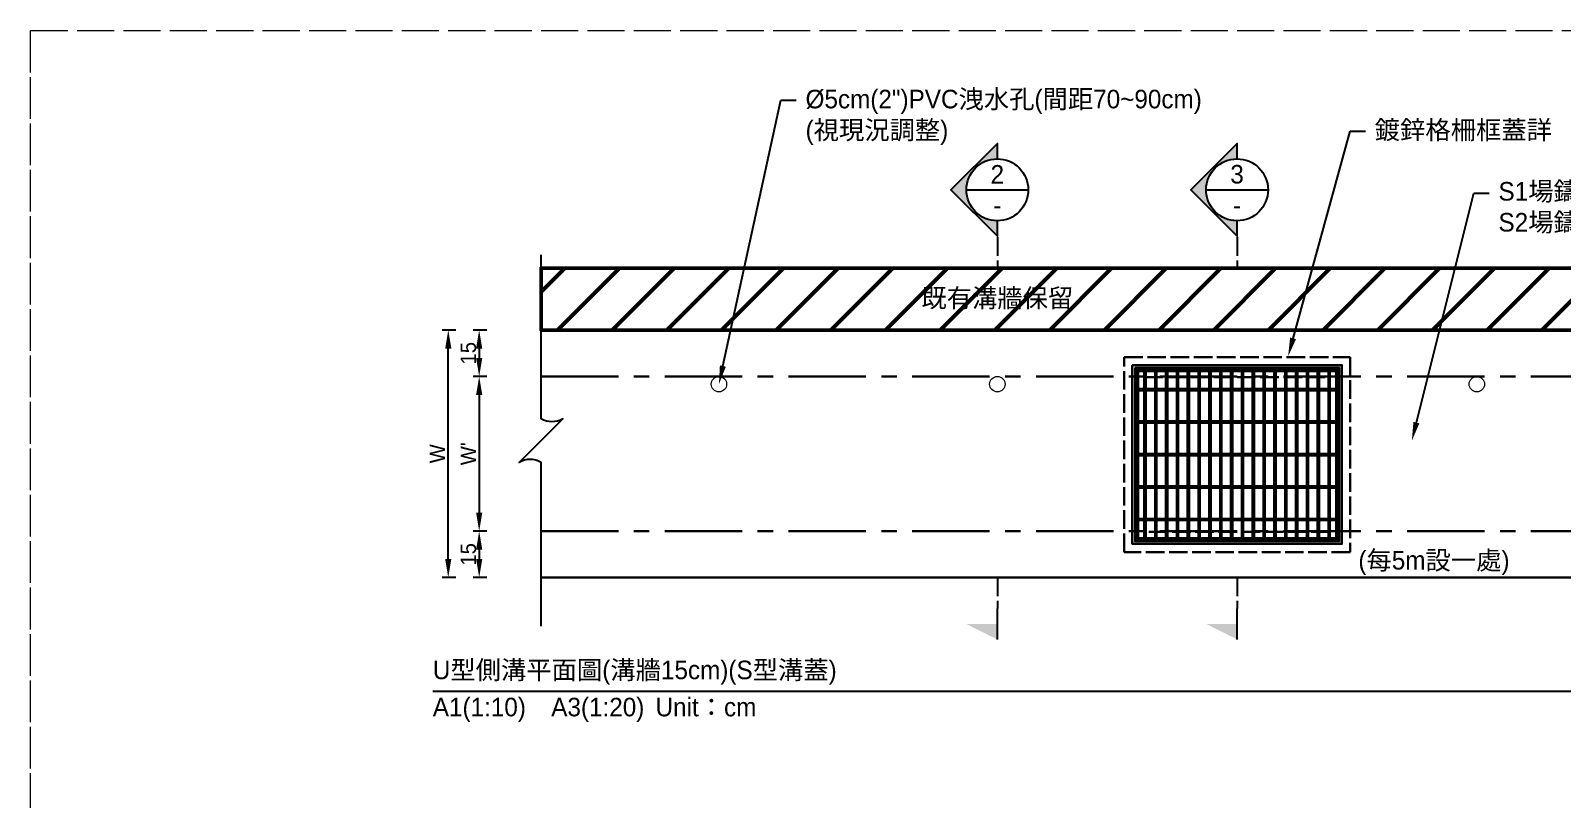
# Model space of a CAD drawing. Extents: x -8520 to 1950, y -2159 to 466.
# Drawn here: x -5580 to -5084.9, y -248.4 to 0 of the extents above; entities that cross this region are included whole.
import ezdxf
from ezdxf import colors
from ezdxf.entities.mleader import LeaderData, LeaderLine
from ezdxf.math import Vec2, Vec3

# ---------------------------------------------------------------- set-up
doc = ezdxf.new("R2010")
doc.units = 0
doc.header["$MEASUREMENT"] = 0
doc.linetypes.add('ACAD_ISO02W100', pattern=[15, 12, -3])
doc.linetypes.add('CENTERX2', pattern=[4, 2.5, -0.5, 0.5, -0.5])
for name, color, linetype, lineweight in [('一、3.基本-變更', 1, 'Continuous', 50), ('二、1.繪圖-既有設施', 8, 'Continuous', 20), ('二、2.繪圖-施作項目', 181, 'Continuous', 30), ('二、6.繪圖-其他施作項目', 35, 'Continuous', 30)]:
    doc.layers.add(name, color=color, linetype=linetype, lineweight=lineweight)
doc.layers.add('一、4.基本-隱藏', color=9, linetype='ACAD_ISO02W100', lineweight=20, plot=False)
doc.layers.add('三、3.文字-註解文字', color=2, linetype='Continuous')
doc.styles.add('次圖名(詳圖)', font='MS PGothic.ttf', dxfattribs={"height": 6})
doc.styles.add('註解文字(詳圖)', font='MS PGothic.ttf', dxfattribs={"height": 5})
doc.dimstyles.new('註解文字(詳圖)', dxfattribs={"dimtxt": 6, "dimasz": 6, "dimexe": 2, "dimexo": 5, "dimgap": 1, "dimtad": 2, "dimzin": 0, "dimdsep": 46, "dimtxsty": '註解文字(詳圖)', "dimcen": 0.1, "dimclrd": 256, "dimclre": 256, "dimclrt": 256, "dimadec": 0, "dimazin": 0, "dimtfac": 1, "dimtofl": 0, "dimtmove": 0, "dimatfit": 3, "dimfxlon": 1, "dimtolj": 1, "dimtzin": 0, "dimlwd": -1, "dimlwe": -1, "dimarcsym": 1})
pattern_1 = [(45, (-6510.3608, 71.6543), (-2.65165, 2.65165), []), (45, (-6509.477, 71.6543), (-2.65165, 2.65165), []), (45, (-6508.593, 71.6543), (-2.65165, 2.65165), []), (45, (-6507.709, 71.6543), (-2.65165, 2.65165), [])]

# ---------------------------------------------------------------- blocks, each defined once
blk = doc.blocks.new('*D188')
at = {"layer": 'Defpoints', "color": 0, "transparency": 16777216}
for p in [(-5415, -96.75), (-5435, -111.75), (-5415, -111.75)]:
    blk.add_point(p, dxfattribs=at)
at = {"layer": '三、3.文字-註解文字', "transparency": 16777216}
for p, q in [((-5432.5, -96.75), (-5437, -96.75)), ((-5435, -102.75), (-5435, -105.75)), ((-5432.5, -111.75), (-5437, -111.75))]:
    blk.add_line(p, q, dxfattribs=at)
for points in [[(-5436, -102.75), (-5434, -102.75), (-5435, -96.75)], [(-5436, -105.75), (-5434, -105.75), (-5435, -111.75)]]:
    blk.add_solid(points, dxfattribs=at)
at = {"layer": '三、3.文字-註解文字', "transparency": 16777216, "insert": (-5438.5, -104.25), "char_height": 5, "attachment_point": 5, "rotation": 90, "style": '註解文字(詳圖)'}
blk.add_mtext('\\A1;15', dxfattribs=at)
blk = doc.blocks.new('*D189')
at = {"layer": 'Defpoints', "color": 0, "transparency": 16777216}
for p in [(-5415, -111.75), (-5435, -161.75), (-5415, -161.75)]:
    blk.add_point(p, dxfattribs=at)
at = {"layer": '三、3.文字-註解文字', "transparency": 16777216}
for p, q in [((-5432.5, -111.75), (-5437, -111.75)), ((-5435, -117.75), (-5435, -155.75)), ((-5432.5, -161.75), (-5437, -161.75))]:
    blk.add_line(p, q, dxfattribs=at)
for points in [[(-5436, -117.75), (-5434, -117.75), (-5435, -111.75)], [(-5436, -155.75), (-5434, -155.75), (-5435, -161.75)]]:
    blk.add_solid(points, dxfattribs=at)
at = {"layer": '三、3.文字-註解文字', "transparency": 16777216, "insert": (-5438.5, -136.75), "char_height": 5, "attachment_point": 5, "rotation": 90, "style": '註解文字(詳圖)'}
blk.add_mtext("\\A1;W'", dxfattribs=at)
blk = doc.blocks.new('*D190')
at = {"layer": 'Defpoints', "color": 0, "transparency": 16777216}
for p in [(-5415, -161.75), (-5435, -176.75), (-5415, -176.75)]:
    blk.add_point(p, dxfattribs=at)
at = {"layer": '三、3.文字-註解文字', "transparency": 16777216}
for p, q in [((-5432.5, -161.75), (-5437, -161.75)), ((-5435, -167.75), (-5435, -170.75)), ((-5432.5, -176.75), (-5437, -176.75))]:
    blk.add_line(p, q, dxfattribs=at)
for points in [[(-5436, -167.75), (-5434, -167.75), (-5435, -161.75)], [(-5436, -170.75), (-5434, -170.75), (-5435, -176.75)]]:
    blk.add_solid(points, dxfattribs=at)
at = {"layer": '三、3.文字-註解文字', "transparency": 16777216, "insert": (-5438.5, -169.25), "char_height": 5, "attachment_point": 5, "rotation": 90, "style": '註解文字(詳圖)'}
blk.add_mtext('\\A1;15', dxfattribs=at)
blk = doc.blocks.new('*D388')
at = {"layer": 'Defpoints', "color": 0, "transparency": 16777216}
for p in [(-5445, -96.75), (-5415, -96.75), (-5415, -176.75)]:
    blk.add_point(p, dxfattribs=at)
at = {"layer": '三、3.文字-註解文字', "transparency": 16777216}
for p, q in [((-5442.5, -96.75), (-5447, -96.75)), ((-5445, -170.75), (-5445, -102.75)), ((-5442.5, -176.75), (-5447, -176.75))]:
    blk.add_line(p, q, dxfattribs=at)
for points in [[(-5446, -102.75), (-5444, -102.75), (-5445, -96.75)], [(-5446, -170.75), (-5444, -170.75), (-5445, -176.75)]]:
    blk.add_solid(points, dxfattribs=at)
at = {"layer": '三、3.文字-註解文字', "transparency": 16777216, "insert": (-5448.5, -136.75), "char_height": 5, "attachment_point": 5, "rotation": 90, "style": '註解文字(詳圖)'}
blk.add_mtext('\\A1;W', dxfattribs=at)

msp = doc.modelspace()

# ---------------------------------------------------------------- hatches: boundary and pattern name
at = {"layer": '一、3.基本-變更'}
h = msp.add_hatch(dxfattribs=at)
h.set_pattern_fill('ANSI31', color=256, scale=100)
h.set_pattern_definition([(45, (-6986.861, 2162.127), (-8.838835, 8.838835), [])])
h.paths.add_polyline_path([(-5415, -76.75), (-5415, -96.75), (-4965, -96.75), (-4965, -76.75)])
at = {"layer": '三、3.文字-註解文字'}
h = msp.add_hatch(color=256, dxfattribs=at)
h.dxf.hatch_style = 1
h.paths.add_polyline_path([(-5267.5, -36.443), (-5282.5, -51.443), (-5267.5, -66.443), (-5267.5, -61.443, -0.4142136), (-5277.5, -51.443, -0.4142136), (-5267.5, -41.443)])
h = msp.add_hatch(color=256, dxfattribs=at)
h.dxf.hatch_style = 1
h.paths.add_polyline_path([(-5190, -36.443), (-5205, -51.443), (-5190, -66.443), (-5190, -61.443, -0.4142136), (-5200, -51.443, -0.4142136), (-5190, -41.443)])
h = msp.add_hatch(color=256, dxfattribs=at)
h.dxf.hatch_style = 1
h.paths.add_polyline_path([(-5277.5, -191.75), (-5267.5, -196.75), (-5267.5, -191.75)])
h = msp.add_hatch(color=256, dxfattribs=at)
h.dxf.hatch_style = 1
h.paths.add_polyline_path([(-5200, -191.75), (-5190, -196.75), (-5190, -191.75)])
at = {"layer": '二、6.繪圖-其他施作項目'}
h = msp.add_hatch(color=256, dxfattribs=at)
h.dxf.hatch_style = 1
h.paths.add_polyline_path([(-5223.9, -165.9), (-5156.1, -165.9), (-5156.1, -108.1), (-5223.9, -108.1)])
h.paths.add_polyline_path([(-5223, -165), (-5157, -165), (-5157, -109), (-5223, -109)], flags=16)
h = msp.add_hatch(dxfattribs=at)
h.set_pattern_fill('ANSI34', color=256, scale=5)
h.set_pattern_definition(pattern_1)
h.paths.add_polyline_path([(-5158, -115.75), (-5222, -115.75), (-5222, -116.25), (-5158, -116.25)])
h = msp.add_hatch(dxfattribs=at)
h.set_pattern_fill('ANSI34', color=256, scale=5)
h.set_pattern_definition(pattern_1)
h.paths.add_polyline_path([(-5158, -126.25), (-5222, -126.25), (-5222, -126.75), (-5158, -126.75)])
h = msp.add_hatch(dxfattribs=at)
h.set_pattern_fill('ANSI34', color=256, scale=5)
h.set_pattern_definition(pattern_1)
h.paths.add_polyline_path([(-5158, -136.75), (-5222, -136.75), (-5222, -137.25), (-5158, -137.25)])
h = msp.add_hatch(dxfattribs=at)
h.set_pattern_fill('ANSI34', color=256, scale=5)
h.set_pattern_definition(pattern_1)
h.paths.add_polyline_path([(-5158, -147.25), (-5222, -147.25), (-5222, -147.75), (-5158, -147.75)])
h = msp.add_hatch(dxfattribs=at)
h.set_pattern_fill('ANSI34', color=256, scale=5)
h.set_pattern_definition(pattern_1)
h.paths.add_polyline_path([(-5158, -157.75), (-5222, -157.75), (-5222, -158.25), (-5158, -158.25)])

# ---------------------------------------------------------------- linework, layer by layer
at = {"layer": '一、3.基本-變更'}
msp.add_lwpolyline([(-4965, -76.75), (-5415, -76.75), (-5415, -96.75), (-4965, -96.75)], close=True, dxfattribs=at)
at = {"layer": '一、4.基本-隱藏'}
for points in [[(-5580, 0), (-4800, 0), (-4800, -253.5), (-5580, -253.5)], [(-5580, 0), (-4800, 0), (-4800, -507), (-5580, -507)], [(-5580, 0), (-4800, 0), (-4800, -507), (-5580, -507)]]:
    msp.add_lwpolyline(points, close=True, dxfattribs=at)
at = {"layer": '三、3.文字-註解文字'}
for points in [[(-5267.5, -41.443), (-5267.5, -36.443), (-5282.5, -51.443), (-5267.5, -66.443), (-5267.5, -61.443)], [(-5190, -41.443), (-5190, -36.443), (-5205, -51.443), (-5190, -66.443), (-5190, -61.443)], [(-5277.5, -51.443), (-5257.5, -51.443)], [(-5200, -51.443), (-5180, -51.443)], [(-5267.5, -196.75), (-5267.5, -186.75)], [(-5190, -196.75), (-5190, -186.75)], [(-5450, -213.5), (-4930, -213.5)]]:
    msp.add_lwpolyline(points, dxfattribs=at)
at = {"layer": '三、3.文字-註解文字', "linetype": 'ACAD_ISO02W100', "ltscale": 0.5}
for points in [[(-5267.5, -66.75), (-5267.5, -76.75)], [(-5190, -66.75), (-5190, -76.75)], [(-5267.5, -176.75), (-5267.5, -186.75)], [(-5190, -176.75), (-5190, -186.75)]]:
    msp.add_lwpolyline(points, dxfattribs=at)
at = {"layer": '三、3.文字-註解文字'}
msp.add_lwpolyline([(-5415, -192.5), (-5415, -139.571, 0.2828427), (-5422.071, -139.571), (-5407.929, -125.429, -0.2828427), (-5415, -125.429), (-5415, -72.5)], format="xyb", dxfattribs=at)
for centre in [(-5267.5, -51.443), (-5190, -51.443)]:
    msp.add_circle(centre, 10, dxfattribs=at)
at = {"layer": '二、1.繪圖-既有設施'}
for centre in [(-5357.5, -114.25), (-5267.5, -114.25), (-5112.5, -114.25)]:
    msp.add_circle(centre, 2.5, dxfattribs=at)
at = {"layer": '二、2.繪圖-施作項目'}
for points in [[(-5415, -96.75), (-4965, -96.75)], [(-5415, -176.75), (-4965, -176.75)]]:
    msp.add_lwpolyline(points, dxfattribs=at)
at = {"layer": '二、2.繪圖-施作項目', "linetype": 'CENTERX2', "ltscale": 10}
for points in [[(-5415, -111.75), (-4965, -111.75)], [(-5415, -161.75), (-4965, -161.75)]]:
    msp.add_lwpolyline(points, dxfattribs=at)
at = {"layer": '二、6.繪圖-其他施作項目', "linetype": 'ACAD_ISO02W100', "ltscale": 0.5}
for points in [[(-5226.5, -105.5), (-5153.5, -105.5), (-5153.5, -168.5), (-5226.5, -168.5)], [(-5220, -112), (-5160, -112), (-5160, -162), (-5220, -162)]]:
    msp.add_lwpolyline(points, close=True, dxfattribs=at)
at = {"layer": '二、6.繪圖-其他施作項目'}
for points in [[(-5223.9, -108.1), (-5156.1, -108.1), (-5156.1, -165.9), (-5223.9, -165.9)], [(-5223, -109), (-5157, -109), (-5157, -165), (-5223, -165)], [(-5222.5, -109.5), (-5157.5, -109.5), (-5157.5, -164.5), (-5222.5, -164.5)]]:
    msp.add_lwpolyline(points, close=True, dxfattribs=at)
for points in [[(-5222.5, -109.5), (-5157.5, -109.5)], [(-5222.5, -109.5), (-5222.5, -164.5)], [(-5222, -109.5), (-5222, -164.5)], [(-5222, -110), (-5158, -110)], [(-5220, -110), (-5220, -115.75)], [(-5219.5, -110), (-5219.5, -115.75)], [(-5216.5, -110), (-5216.5, -115.75)], [(-5216, -110), (-5216, -115.75)], [(-5213, -110), (-5213, -115.75)], [(-5212.5, -110), (-5212.5, -115.75)], [(-5209.5, -110), (-5209.5, -115.75)], [(-5209, -110), (-5209, -115.75)], [(-5206, -110), (-5206, -115.75)], [(-5205.5, -110), (-5205.5, -115.75)], [(-5202.5, -110), (-5202.5, -115.75)], [(-5202, -110), (-5202, -115.75)], [(-5199, -110), (-5199, -115.75)], [(-5198.5, -110), (-5198.5, -115.75)], [(-5195.5, -110), (-5195.5, -115.75)], [(-5195, -110), (-5195, -115.75)], [(-5192, -110), (-5192, -115.75)], [(-5191.5, -110), (-5191.5, -115.75)], [(-5188.5, -110), (-5188.5, -115.75)], [(-5188, -110), (-5188, -115.75)], [(-5185, -110), (-5185, -115.75)], [(-5184.5, -110), (-5184.5, -115.75)], [(-5181.5, -110), (-5181.5, -115.75)], [(-5181, -110), (-5181, -115.75)], [(-5178, -110), (-5178, -115.75)], [(-5177.5, -110), (-5177.5, -115.75)], [(-5174.5, -110), (-5174.5, -115.75)], [(-5174, -110), (-5174, -115.75)], [(-5171, -110), (-5171, -115.75)], [(-5170.5, -110), (-5170.5, -115.75)], [(-5167.5, -110), (-5167.5, -115.75)], [(-5167, -110), (-5167, -115.75)], [(-5164, -110), (-5164, -115.75)], [(-5163.5, -110), (-5163.5, -115.75)], [(-5160.5, -110), (-5160.5, -115.75)], [(-5160, -110), (-5160, -115.75)], [(-5158, -109.5), (-5158, -164.5)], [(-5157.5, -109.5), (-5157.5, -164.5)], [(-5222, -115.75), (-5158, -115.75)], [(-5222, -116.25), (-5158, -116.25)], [(-5220, -116.25), (-5220, -126.25)], [(-5219.5, -116.25), (-5219.5, -126.25)], [(-5216.5, -116.25), (-5216.5, -126.25)], [(-5216, -116.25), (-5216, -126.25)], [(-5213, -116.25), (-5213, -126.25)], [(-5212.5, -116.25), (-5212.5, -126.25)], [(-5209.5, -116.25), (-5209.5, -126.25)], [(-5209, -116.25), (-5209, -126.25)], [(-5206, -116.25), (-5206, -126.25)], [(-5205.5, -116.25), (-5205.5, -126.25)], [(-5202.5, -116.25), (-5202.5, -126.25)], [(-5202, -116.25), (-5202, -126.25)], [(-5199, -116.25), (-5199, -126.25)], [(-5198.5, -116.25), (-5198.5, -126.25)], [(-5195.5, -116.25), (-5195.5, -126.25)], [(-5195, -116.25), (-5195, -126.25)], [(-5192, -116.25), (-5192, -126.25)], [(-5191.5, -116.25), (-5191.5, -126.25)], [(-5188.5, -116.25), (-5188.5, -126.25)], [(-5188, -116.25), (-5188, -126.25)], [(-5185, -116.25), (-5185, -126.25)], [(-5184.5, -116.25), (-5184.5, -126.25)], [(-5181.5, -116.25), (-5181.5, -126.25)], [(-5181, -116.25), (-5181, -126.25)], [(-5178, -116.25), (-5178, -126.25)], [(-5177.5, -116.25), (-5177.5, -126.25)], [(-5174.5, -116.25), (-5174.5, -126.25)], [(-5174, -116.25), (-5174, -126.25)], [(-5171, -116.25), (-5171, -126.25)], [(-5170.5, -116.25), (-5170.5, -126.25)], [(-5167.5, -116.25), (-5167.5, -126.25)], [(-5167, -116.25), (-5167, -126.25)], [(-5164, -116.25), (-5164, -126.25)], [(-5163.5, -116.25), (-5163.5, -126.25)], [(-5160.5, -116.25), (-5160.5, -126.25)], [(-5160, -116.25), (-5160, -126.25)], [(-5222, -126.25), (-5158, -126.25)], [(-5222, -126.75), (-5158, -126.75)], [(-5220, -126.75), (-5220, -136.75)], [(-5219.5, -126.75), (-5219.5, -136.75)], [(-5216.5, -126.75), (-5216.5, -136.75)], [(-5216, -126.75), (-5216, -136.75)], [(-5213, -126.75), (-5213, -136.75)], [(-5212.5, -126.75), (-5212.5, -136.75)], [(-5209.5, -126.75), (-5209.5, -136.75)], [(-5209, -126.75), (-5209, -136.75)], [(-5206, -126.75), (-5206, -136.75)], [(-5205.5, -126.75), (-5205.5, -136.75)], [(-5202.5, -126.75), (-5202.5, -136.75)], [(-5202, -126.75), (-5202, -136.75)], [(-5199, -126.75), (-5199, -136.75)], [(-5198.5, -126.75), (-5198.5, -136.75)], [(-5195.5, -126.75), (-5195.5, -136.75)], [(-5195, -126.75), (-5195, -136.75)], [(-5192, -126.75), (-5192, -136.75)], [(-5191.5, -126.75), (-5191.5, -136.75)], [(-5188.5, -126.75), (-5188.5, -136.75)], [(-5188, -126.75), (-5188, -136.75)], [(-5185, -126.75), (-5185, -136.75)], [(-5184.5, -126.75), (-5184.5, -136.75)], [(-5181.5, -126.75), (-5181.5, -136.75)], [(-5181, -126.75), (-5181, -136.75)], [(-5178, -126.75), (-5178, -136.75)], [(-5177.5, -126.75), (-5177.5, -136.75)], [(-5174.5, -126.75), (-5174.5, -136.75)], [(-5174, -126.75), (-5174, -136.75)], [(-5171, -126.75), (-5171, -136.75)], [(-5170.5, -126.75), (-5170.5, -136.75)], [(-5167.5, -126.75), (-5167.5, -136.75)], [(-5167, -126.75), (-5167, -136.75)], [(-5164, -126.75), (-5164, -136.75)], [(-5163.5, -126.75), (-5163.5, -136.75)], [(-5160.5, -126.75), (-5160.5, -136.75)], [(-5160, -126.75), (-5160, -136.75)], [(-5222, -136.75), (-5158, -136.75)], [(-5222, -137.25), (-5158, -137.25)], [(-5220, -137.25), (-5220, -147.25)], [(-5219.5, -137.25), (-5219.5, -147.25)], [(-5216.5, -137.25), (-5216.5, -147.25)], [(-5216, -137.25), (-5216, -147.25)], [(-5213, -137.25), (-5213, -147.25)], [(-5212.5, -137.25), (-5212.5, -147.25)], [(-5209.5, -137.25), (-5209.5, -147.25)], [(-5209, -137.25), (-5209, -147.25)], [(-5206, -137.25), (-5206, -147.25)], [(-5205.5, -137.25), (-5205.5, -147.25)], [(-5202.5, -137.25), (-5202.5, -147.25)], [(-5202, -137.25), (-5202, -147.25)], [(-5199, -137.25), (-5199, -147.25)], [(-5198.5, -137.25), (-5198.5, -147.25)], [(-5195.5, -137.25), (-5195.5, -147.25)], [(-5195, -137.25), (-5195, -147.25)], [(-5192, -137.25), (-5192, -147.25)], [(-5191.5, -137.25), (-5191.5, -147.25)], [(-5188.5, -137.25), (-5188.5, -147.25)], [(-5188, -137.25), (-5188, -147.25)], [(-5185, -137.25), (-5185, -147.25)], [(-5184.5, -137.25), (-5184.5, -147.25)], [(-5181.5, -137.25), (-5181.5, -147.25)], [(-5181, -137.25), (-5181, -147.25)], [(-5178, -137.25), (-5178, -147.25)], [(-5177.5, -137.25), (-5177.5, -147.25)], [(-5174.5, -137.25), (-5174.5, -147.25)], [(-5174, -137.25), (-5174, -147.25)], [(-5171, -137.25), (-5171, -147.25)], [(-5170.5, -137.25), (-5170.5, -147.25)], [(-5167.5, -137.25), (-5167.5, -147.25)], [(-5167, -137.25), (-5167, -147.25)], [(-5164, -137.25), (-5164, -147.25)], [(-5163.5, -137.25), (-5163.5, -147.25)], [(-5160.5, -137.25), (-5160.5, -147.25)], [(-5160, -137.25), (-5160, -147.25)], [(-5222, -147.25), (-5158, -147.25)], [(-5222, -147.75), (-5158, -147.75)], [(-5220, -147.75), (-5220, -157.75)], [(-5219.5, -147.75), (-5219.5, -157.75)], [(-5216.5, -147.75), (-5216.5, -157.75)], [(-5216, -147.75), (-5216, -157.75)], [(-5213, -147.75), (-5213, -157.75)], [(-5212.5, -147.75), (-5212.5, -157.75)], [(-5209.5, -147.75), (-5209.5, -157.75)], [(-5209, -147.75), (-5209, -157.75)], [(-5206, -147.75), (-5206, -157.75)], [(-5205.5, -147.75), (-5205.5, -157.75)], [(-5202.5, -147.75), (-5202.5, -157.75)], [(-5202, -147.75), (-5202, -157.75)], [(-5199, -147.75), (-5199, -157.75)], [(-5198.5, -147.75), (-5198.5, -157.75)], [(-5195.5, -147.75), (-5195.5, -157.75)], [(-5195, -147.75), (-5195, -157.75)], [(-5192, -147.75), (-5192, -157.75)], [(-5191.5, -147.75), (-5191.5, -157.75)], [(-5188.5, -147.75), (-5188.5, -157.75)], [(-5188, -147.75), (-5188, -157.75)], [(-5185, -147.75), (-5185, -157.75)], [(-5184.5, -147.75), (-5184.5, -157.75)], [(-5181.5, -147.75), (-5181.5, -157.75)], [(-5181, -147.75), (-5181, -157.75)], [(-5178, -147.75), (-5178, -157.75)], [(-5177.5, -147.75), (-5177.5, -157.75)], [(-5174.5, -147.75), (-5174.5, -157.75)], [(-5174, -147.75), (-5174, -157.75)], [(-5171, -147.75), (-5171, -157.75)], [(-5170.5, -147.75), (-5170.5, -157.75)], [(-5167.5, -147.75), (-5167.5, -157.75)], [(-5167, -147.75), (-5167, -157.75)], [(-5164, -147.75), (-5164, -157.75)], [(-5163.5, -147.75), (-5163.5, -157.75)], [(-5160.5, -147.75), (-5160.5, -157.75)], [(-5160, -147.75), (-5160, -157.75)], [(-5222, -157.75), (-5158, -157.75)], [(-5222, -158.25), (-5158, -158.25)], [(-5220, -158.25), (-5220, -164)], [(-5219.5, -158.25), (-5219.5, -164)], [(-5216.5, -158.25), (-5216.5, -164)], [(-5216, -158.25), (-5216, -164)], [(-5213, -158.25), (-5213, -164)], [(-5212.5, -158.25), (-5212.5, -164)], [(-5209.5, -158.25), (-5209.5, -164)], [(-5209, -158.25), (-5209, -164)], [(-5206, -158.25), (-5206, -164)], [(-5205.5, -158.25), (-5205.5, -164)], [(-5202.5, -158.25), (-5202.5, -164)], [(-5202, -158.25), (-5202, -164)], [(-5199, -158.25), (-5199, -164)], [(-5198.5, -158.25), (-5198.5, -164)], [(-5195.5, -158.25), (-5195.5, -164)], [(-5195, -158.25), (-5195, -164)], [(-5192, -158.25), (-5192, -164)], [(-5191.5, -158.25), (-5191.5, -164)], [(-5188.5, -158.25), (-5188.5, -164)], [(-5188, -158.25), (-5188, -164)], [(-5185, -158.25), (-5185, -164)], [(-5184.5, -158.25), (-5184.5, -164)], [(-5181.5, -158.25), (-5181.5, -164)], [(-5181, -158.25), (-5181, -164)], [(-5178, -158.25), (-5178, -164)], [(-5177.5, -158.25), (-5177.5, -164)], [(-5174.5, -158.25), (-5174.5, -164)], [(-5174, -158.25), (-5174, -164)], [(-5171, -158.25), (-5171, -164)], [(-5170.5, -158.25), (-5170.5, -164)], [(-5167.5, -158.25), (-5167.5, -164)], [(-5167, -158.25), (-5167, -164)], [(-5164, -158.25), (-5164, -164)], [(-5163.5, -158.25), (-5163.5, -164)], [(-5160.5, -158.25), (-5160.5, -164)], [(-5160, -158.25), (-5160, -164)], [(-5222.5, -164.5), (-5157.5, -164.5)], [(-5222, -164), (-5158, -164)]]:
    msp.add_lwpolyline(points, dxfattribs=at)

# ---------------------------------------------------------------- texts
at = {"layer": '三、3.文字-註解文字', "char_height": 6}
for s, width, gutter_width, insert, attachment_point, style in [('2', 6.60394, 25, (-5267.5, -46.443), 5, '註解文字(詳圖)'), ('3', 6.60394, 25, (-5190, -46.443), 5, '註解文字(詳圖)'), ('-', 6.60394, 25, (-5267.5, -56.443), 5, '註解文字(詳圖)'), ('-', 6.60394, 25, (-5190, -56.443), 5, '註解文字(詳圖)'), ('{\\fMS PGothic|b0|i0|c128|p34;既有溝牆}保留', 70.34372, 30, (-5267.5, -86.75), 5, '次圖名(詳圖)'), ('(每5m設一處)', 52.41253, 30, (-5126.354, -172.06), 5, '註解文字(詳圖)'), ('{\\fMS PGothic|b0|i0|c128|p34;U型側溝平面圖(溝牆15cm)}(S型溝蓋)', 138.66243, 15, (-5450, -207.5), 4, '次圖名(詳圖)'), ('A1(1:10)\u3000A3(1:20){\\fMS PGothic|b0|i0|c128|p34;^IUnit：cm}', 136.03259, 15, (-5450, -219.5), 4, '次圖名(詳圖)')]:
    msp.add_mtext_dynamic_manual_height_columns(s, width=width, gutter_width=gutter_width, heights=[0], dxfattribs=dict(at, insert=insert, attachment_point=attachment_point, style=style))

# ---------------------------------------------------------------- dimensions: what is measured, and where the dimension line sits
at = {"layer": '三、3.文字-註解文字'}
for base, p1, p2, text, picture, middle in [((-5445, -96.75), (-5415, -176.75), (-5415, -96.75), 'W', '*D388', (-5448.5, -136.75)), ((-5435, -111.75), (-5415, -96.75), (-5415, -111.75), '15', '*D188', (-5438.5, -104.25)), ((-5435, -161.75), (-5415, -111.75), (-5415, -161.75), "W'", '*D189', (-5438.5, -136.75)), ((-5435, -176.75), (-5415, -161.75), (-5415, -176.75), '15', '*D190', (-5438.5, -169.25))]:
    dim = msp.add_linear_dim(base=base, p1=p1, p2=p2, angle=90, text=text, dimstyle='註解文字(詳圖)', dxfattribs=at)
    dim.commit()
    dim.dimension.update_dxf_attribs({"geometry": picture, "text_midpoint": middle})

# ---------------------------------------------------------------- leaders
ml = msp.add_multileader_mtext('Standard', dxfattribs=at)
ml.set_content('{\\fMS PGothic|b0|i0|c128|p34;%%C5cm}(2")PVC洩水孔(間距70~90cm)\\P(視現況調整)', color=256, style='註解文字(詳圖)')
ml.set_leader_properties(color=256, linetype='ByLayer', lineweight=-1)
ml.build(insert=Vec2(0, 0))
ml.multileader.update_dxf_attribs({"dogleg_length": 5, "arrow_head_size": 6})
ctx = ml.context
ctx.base_point, ctx.char_height, ctx.arrow_head_size, ctx.landing_gap_size, ctx.plane_origin = Vec3(-5332.5, -22.5), 6, 6, 3, Vec3(-5357.5, -115)
notes = []
notes.append((ctx, [(0, (1, 1, 0), (-5337.5, -22.5), (1, 0), 5, [(0, [(-5357.5, -114.25)], 0, [])])]))
ctx.mtext.insert, ctx.mtext.flow_direction = Vec3(-5329.5, -19.108), 5
ml = msp.add_multileader_mtext('Standard', dxfattribs=at)
ml.set_content('鍍鋅格柵框蓋詳', color=256, style='註解文字(詳圖)')
ml.set_leader_properties(color=256, linetype='ByLayer', lineweight=-1)
ml.build(insert=Vec2(0, 0))
ml.multileader.update_dxf_attribs({"dogleg_length": 5, "arrow_head_size": 6})
ctx = ml.context
ctx.base_point, ctx.char_height, ctx.arrow_head_size, ctx.landing_gap_size, ctx.plane_origin = Vec3(-5148.5, -32.5), 6, 6, 3, Vec3(-5173.5, -106)
notes.append((ctx, [(0, (1, 1, 0), (-5153.5, -32.5), (1, 0), 5, [(0, [(-5173.5, -105.25)], 0, [])])]))
ctx.mtext.insert, ctx.mtext.flow_direction = Vec3(-5145.5, -29.074), 5
ml = msp.add_multileader_mtext('Standard', dxfattribs=at)
ml.set_content('S{\\fMS PGothic|b0|i0|c128|p34;1場鑄溝蓋板(280kgf/cm²混凝土)或\\P}S{\\fMS PGothic|b0|i0|c128|p34;2場鑄溝蓋板(280kgf/cm²混凝土)詳}', color=256, style='註解文字(詳圖)')
ml.set_leader_properties(color=256, linetype='ByLayer', lineweight=-1)
ml.build(insert=Vec2(0, 0))
ml.multileader.update_dxf_attribs({"dogleg_length": 5, "arrow_head_size": 6})
ctx = ml.context
ctx.base_point, ctx.char_height, ctx.arrow_head_size, ctx.landing_gap_size, ctx.plane_origin = Vec3(-5108.5, -52.5), 6, 6, 3, Vec3(-5133.5, -132.5)
notes.append((ctx, [(0, (1, 1, 0), (-5113.5, -52.5), (1, 0), 5, [(0, [(-5133.5, -132.5)], 0, [])])]))
ctx.mtext.insert, ctx.mtext.flow_direction = Vec3(-5105.5, -48.92), 5
for ctx, leaders in notes:
    for number, flags, end, landing, length, lines in leaders:
        leader = LeaderData()
        leader.index, (leader.has_last_leader_line, leader.has_dogleg_vector, leader.attachment_direction) = number, flags
        leader.last_leader_point, leader.dogleg_vector, leader.dogleg_length = Vec3(end), Vec3(landing), length
        for number, points, colour, breaks in lines:
            line = LeaderLine()
            line.index, line.vertices, line.color, line.breaks = number, Vec3.list(points), colors.encode_raw_color(colour), breaks
            leader.lines.append(line)
        ctx.leaders.append(leader)

doc.saveas('drawing.dxf')
